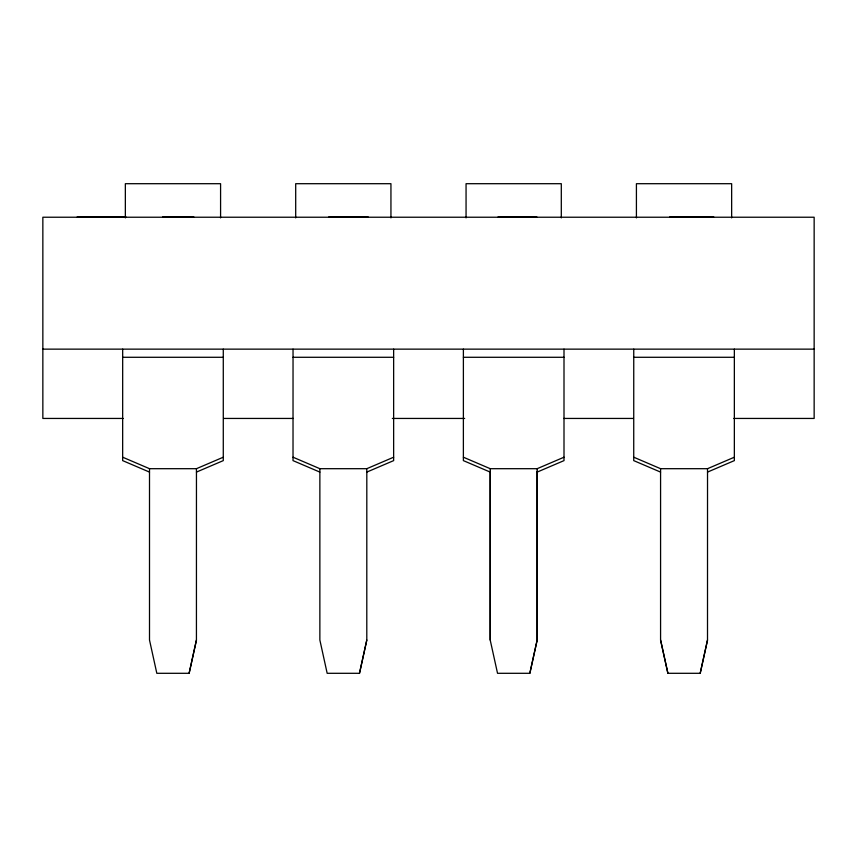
<?xml version="1.0" encoding="UTF-8"?>
<svg xmlns="http://www.w3.org/2000/svg" width="857" height="857" viewBox="0 0 857 857"><rect width="100%" height="100%" fill="white"/><g stroke="black" fill="none" stroke-linecap="round" stroke-linejoin="round"><path stroke-width="1.29" d="M122.68 457.21L149.504 468.693L149.504 640.029L156.82 673.302L189.129 673.302L196.435 640.029L196.457 468.693L223.281 457.21M293.04 457.21L319.865 468.693L319.865 640.029L327.17 673.302L359.49 673.302L366.796 640.029L366.817 468.693L393.642 457.21M490.204 471.371L490.204 640.029L497.531 673.302L529.84 673.302L537.157 640.029L537.157 471.371M633.752 457.21L660.576 468.693L660.576 640.029L667.892 673.302L700.201 673.302L707.507 640.029L707.528 468.693L734.353 457.21M189.129 673.302L196.457 640.029M359.49 673.302L366.817 640.029M529.84 673.302L537.168 640.029L537.168 468.693L564.002 457.21M700.201 673.302L707.528 640.029M196.435 472.1L223.281 460.616L223.281 349.142M366.796 472.1L393.642 460.616L393.642 349.142M537.157 472.1L564.002 460.616L564.002 349.142M707.507 472.1L734.353 460.616L734.353 349.142M77.205 216.896L125.947 216.896M162.701 216.896L193.8 216.896M328.799 216.896L368.156 216.896M498.078 216.896L536.836 216.896M669.746 216.896L713.72 216.896M42.85 349.142L814.15 349.142M122.68 357.283L223.281 357.283M293.04 357.283L393.642 357.283M463.391 357.283L564.002 357.283M633.752 357.283L734.353 357.283M123.194 418.441L42.85 418.441L42.85 217.228L814.15 217.228L814.15 418.441L733.806 418.441M223.623 418.441L293.255 418.441M392.345 418.441L464.655 418.441M563.745 418.441L633.377 418.441M149.504 468.693L196.457 468.693M319.865 468.693L366.817 468.693M463.391 457.21L490.225 468.693L537.168 468.693M660.576 468.693L707.528 468.693M660.576 472.1L633.73 460.616L633.752 349.142M490.225 472.1L463.38 460.616L463.391 349.142M319.865 472.1L293.019 460.616L293.04 349.142M149.504 472.1L122.658 460.616L122.68 349.142M660.576 640.029L667.892 673.302M731.653 217.892L731.653 183.698L636.419 183.698L636.419 217.892M561.303 217.892L561.303 183.698L466.058 183.698L466.058 217.892M490.225 468.693L490.225 640.029M390.942 217.892L390.942 183.698L295.697 183.698L295.697 217.892M220.581 217.892L220.581 183.698L125.347 183.698L125.347 217.892"/></g></svg>
